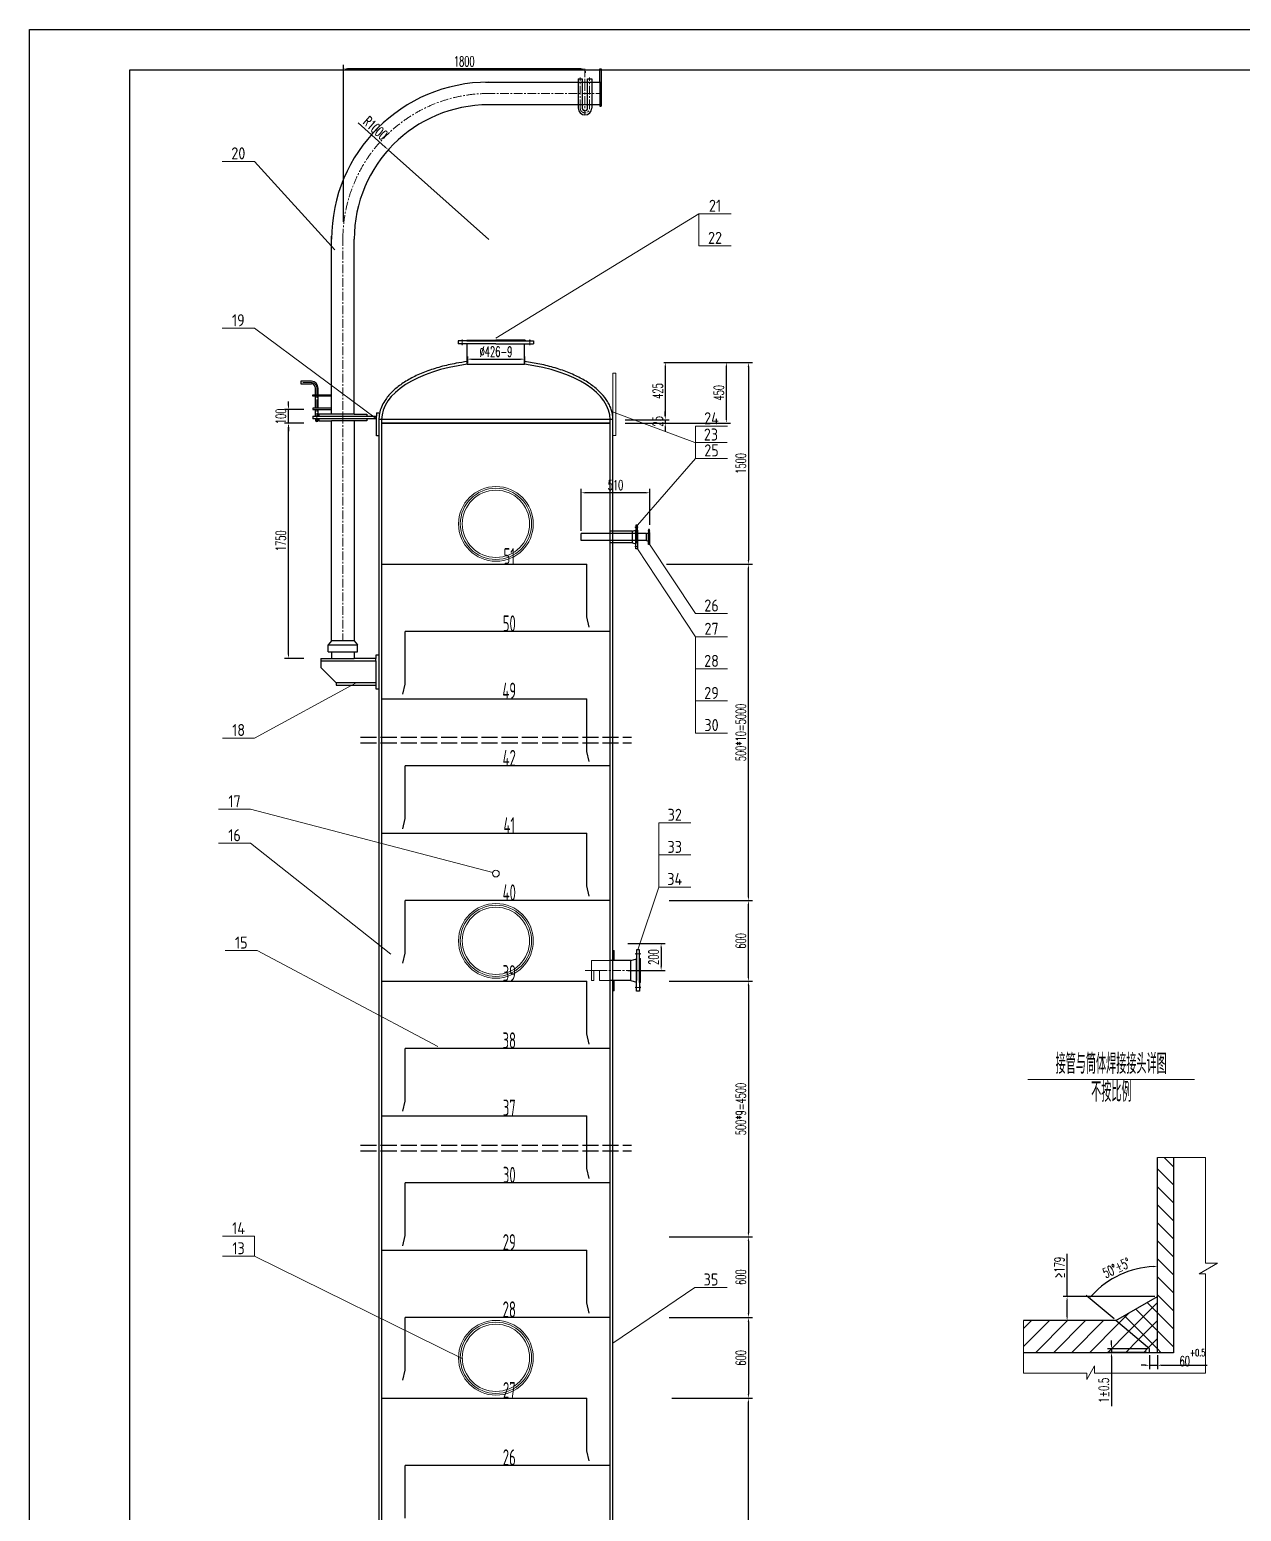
# Model space of a CAD drawing. Header units: millimetres. Extents: x 726 to 18437, y 478 to 25554.
# Drawn here: x 726 to 9737, y 14538 to 25554 of the extents above; entities that cross this region are included whole.
import ezdxf

# ---------------------------------------------------------------- set-up
doc = ezdxf.new("R2010")
doc.units = ezdxf.units.MM
doc.linetypes.add('ACAD_ISO02W100', pattern=[15, 12, -3])
doc.linetypes.add('CENTERX2', pattern=[101.6, 63.5, -12.7, 12.7, -12.7])
for name, color, linetype, lineweight in [('HNU-中心线', 2, 'CENTERX2', 15), ('HNU-主结构线', 1, 'Continuous', 30), ('HNU-剖面线', 4, 'Continuous', 15), ('HNU-尺寸标注', 6, 'Continuous', 15), ('HNU-指引线', 7, 'Continuous', 15), ('HNU-文字标注', 5, 'Continuous', 15), ('HNU-文本', 4, 'Continuous', 15), ('HNU-焊缝', 240, 'Continuous', 15), ('HNU-细实线', 110, 'Continuous', 15), ('HNU-附件', 7, 'Continuous', 30), ('排气', 4, 'Continuous', 25)]:
    doc.layers.add(name, color=color, linetype=linetype, lineweight=lineweight)
doc.layers.add('图层2', color=1, linetype='Continuous')
doc.styles.add('dm', font='romans.shx', dxfattribs={"width": 0.6})
doc.styles.add('HNU-文字', font='gbenor.shx', dxfattribs={"width": 0.7, "height": 5, "bigfont": 'gbcbig.shx'})
doc.styles.add('HNU-标注字母及数字', font='gbenor.shx', dxfattribs={"height": 3, "bigfont": 'gbcbig.shx'})
doc.styles.add('HNU-标注尺寸', font='gbenor.shx', dxfattribs={"width": 0.67, "bigfont": 'gbcbig.shx'})
doc.dimstyles.new('md', dxfattribs={"dimscale": 30, "dimtxt": 2.5, "dimasz": 1, "dimexe": 1, "dimexo": 0.625, "dimtad": 1, "dimdec": 0, "dimtxsty": 'dm', "dimcen": 2.5, "dimclrd": 7, "dimclre": 7, "dimclrt": 7, "dimadec": 0, "dimazin": 0, "dimtfac": 1, "dimtdec": 0, "dimtix": 1, "dimtmove": 0, "dimatfit": 3, "dimldrblk": 'ARCHTICK', "dimfxl": 1, "dimarcsym": 0})

# ---------------------------------------------------------------- blocks, each defined once
blk = doc.blocks.new('*D2')
at = {"layer": 'Defpoints', "color": 0, "transparency": 16777216}
for p in [(5424, 23079), (5136, 22654), (5453, 22654)]:
    blk.add_point(p, dxfattribs=at)
at = {"layer": '图层2', "color": 7, "lineweight": -2, "transparency": 16777216}
for p, q in [((5443, 23079), (5483, 23079)), ((5453, 23049), (5453, 22684)), ((5155, 22654), (5483, 22654))]:
    blk.add_line(p, q, dxfattribs=at)
at = {"layer": '图层2', "color": 7, "transparency": 16777216}
for points in [[(5448, 23049), (5458, 23049), (5453, 23079)], [(5448, 22684), (5458, 22684), (5453, 22654)]]:
    blk.add_solid(points, dxfattribs=at)
at = {"layer": '图层2', "color": 7, "transparency": 16777216, "insert": (5397, 22867), "char_height": 75, "attachment_point": 5, "rotation": 90, "style": 'dm'}
blk.add_mtext('425', dxfattribs=at)
blk = doc.blocks.new('_ArchTick')
at = {"color": 0, "linetype": 'ByBlock', "const_width": 0.15}
blk.add_lwpolyline([(-0.5, -0.5), (0.5, 0.5)], dxfattribs=at)
blk = doc.blocks.new('*D3')
at = {"layer": 'Defpoints', "color": 0, "transparency": 16777216}
for p in [(5136, 22654), (5136, 22629), (5453, 22629)]:
    blk.add_point(p, dxfattribs=at)
at = {"layer": '图层2', "color": 7, "lineweight": -2, "transparency": 16777216}
for p, q in [((5453, 22684), (5453, 22714)), ((5155, 22654), (5483, 22654)), ((5155, 22629), (5483, 22629)), ((5453, 22654), (5453, 22629)), ((5453, 22599), (5453, 22569))]:
    blk.add_line(p, q, dxfattribs=at)
at = {"layer": '图层2', "color": 7, "transparency": 16777216}
for points in [[(5448, 22684), (5458, 22684), (5453, 22654)], [(5448, 22599), (5458, 22599), (5453, 22629)]]:
    blk.add_solid(points, dxfattribs=at)
at = {"layer": '图层2', "color": 7, "transparency": 16777216, "insert": (5397, 22642), "char_height": 75, "attachment_point": 5, "rotation": 90, "style": 'dm'}
blk.add_mtext('25', dxfattribs=at)
blk = doc.blocks.new('*D4')
at = {"layer": 'Defpoints', "color": 0, "transparency": 16777216}
for p in [(5426, 23079), (5907, 23079), (5426, 22629)]:
    blk.add_point(p, dxfattribs=at)
at = {"layer": '图层2', "color": 7, "lineweight": -2, "transparency": 16777216}
for p, q in [((5444, 23079), (5937, 23079)), ((5907, 22659), (5907, 23049)), ((5444, 22629), (5937, 22629))]:
    blk.add_line(p, q, dxfattribs=at)
at = {"layer": '图层2', "color": 7, "transparency": 16777216}
for points in [[(5902, 23049), (5912, 23049), (5907, 23079)], [(5902, 22659), (5912, 22659), (5907, 22629)]]:
    blk.add_solid(points, dxfattribs=at)
at = {"layer": '图层2', "color": 7, "transparency": 16777216, "insert": (5851, 22854), "char_height": 75, "attachment_point": 5, "rotation": 90, "style": 'dm'}
blk.add_mtext('450', dxfattribs=at)
blk = doc.blocks.new('*D5')
at = {"layer": 'Defpoints', "color": 0, "transparency": 16777216}
for p in [(5444, 23079), (5444, 21579), (6071, 21579)]:
    blk.add_point(p, dxfattribs=at)
at = {"layer": '图层2', "color": 7, "lineweight": -2, "transparency": 16777216}
for p, q in [((5463, 23079), (6101, 23079)), ((6071, 23049), (6071, 21609)), ((5463, 21579), (6101, 21579))]:
    blk.add_line(p, q, dxfattribs=at)
at = {"layer": '图层2', "color": 7, "transparency": 16777216}
for points in [[(6066, 23049), (6076, 23049), (6071, 23079)], [(6066, 21609), (6076, 21609), (6071, 21579)]]:
    blk.add_solid(points, dxfattribs=at)
at = {"layer": '图层2', "color": 7, "transparency": 16777216, "insert": (6015, 22329), "char_height": 75, "attachment_point": 5, "rotation": 90, "style": 'dm'}
blk.add_mtext('1500', dxfattribs=at)
blk = doc.blocks.new('*D6')
at = {"layer": 'Defpoints', "color": 0, "transparency": 16777216}
for p in [(5682, 18479), (5463, 16579), (6071, 16579)]:
    blk.add_point(p, dxfattribs=at)
at = {"layer": '图层2', "color": 7, "lineweight": -2, "transparency": 16777216}
for p, q in [((5701, 18479), (6101, 18479)), ((6071, 18449), (6071, 16609)), ((5482, 16579), (6101, 16579))]:
    blk.add_line(p, q, dxfattribs=at)
at = {"layer": '图层2', "color": 7, "transparency": 16777216}
for points in [[(6066, 18449), (6076, 18449), (6071, 18479)], [(6066, 16609), (6076, 16609), (6071, 16579)]]:
    blk.add_solid(points, dxfattribs=at)
at = {"layer": '图层2', "color": 7, "transparency": 16777216, "insert": (6015, 17529), "char_height": 75, "attachment_point": 5, "rotation": 90, "style": 'dm'}
blk.add_mtext('500*9=4500', dxfattribs=at)
blk = doc.blocks.new('*D7')
at = {"layer": 'Defpoints', "color": 0, "transparency": 16777216}
for p in [(5463, 16579), (5463, 15979), (6071, 15979)]:
    blk.add_point(p, dxfattribs=at)
at = {"layer": '图层2', "color": 7, "lineweight": -2, "transparency": 16777216}
for p, q in [((5482, 16579), (6101, 16579)), ((6071, 16549), (6071, 16009)), ((5482, 15979), (6101, 15979))]:
    blk.add_line(p, q, dxfattribs=at)
at = {"layer": '图层2', "color": 7, "transparency": 16777216}
for points in [[(6066, 16549), (6076, 16549), (6071, 16579)], [(6066, 16009), (6076, 16009), (6071, 15979)]]:
    blk.add_solid(points, dxfattribs=at)
at = {"layer": '图层2', "color": 7, "transparency": 16777216, "insert": (6015, 16279), "char_height": 75, "attachment_point": 5, "rotation": 90, "style": 'dm'}
blk.add_mtext('600', dxfattribs=at)
blk = doc.blocks.new('*D27')
at = {"layer": 'Defpoints', "color": 0, "transparency": 16777216}
for p in [(3981, 23142), (4407, 23142), (4407, 23104)]:
    blk.add_point(p, dxfattribs=at)
at = {"layer": 'HNU-尺寸标注', "color": 7, "lineweight": -2, "transparency": 16777216}
for p, q in [((3981, 23123), (3981, 23074)), ((4011, 23104), (4377, 23104)), ((4407, 23123), (4407, 23074))]:
    blk.add_line(p, q, dxfattribs=at)
at = {"layer": 'HNU-尺寸标注', "color": 7, "transparency": 16777216}
for points in [[(4011, 23109), (4011, 23099), (3981, 23104)], [(4377, 23109), (4377, 23099), (4407, 23104)]]:
    blk.add_solid(points, dxfattribs=at)
at = {"layer": 'HNU-尺寸标注', "color": 7, "transparency": 16777216, "insert": (4194, 23160), "char_height": 75, "attachment_point": 5, "style": 'dm'}
blk.add_mtext('%%C426-9', dxfattribs=at)
blk = doc.blocks.new('*D28')
at = {"layer": 'Defpoints', "color": 0, "transparency": 16777216}
for p in [(3061, 25262), (4856, 25263), (3061, 24106)]:
    blk.add_point(p, dxfattribs=at)
at = {"layer": 'HNU-尺寸标注', "color": 7, "lineweight": -2, "transparency": 16777216}
for p, q in [((3061, 24125), (3061, 25292)), ((4826, 25262), (3091, 25262)), ((4856, 25245), (4856, 25232))]:
    blk.add_line(p, q, dxfattribs=at)
at = {"layer": 'HNU-尺寸标注', "color": 7, "transparency": 16777216}
for points in [[(3091, 25267), (3091, 25257), (3061, 25262)], [(4826, 25267), (4826, 25257), (4856, 25262)]]:
    blk.add_solid(points, dxfattribs=at)
at = {"layer": 'HNU-尺寸标注', "color": 7, "transparency": 16777216, "insert": (3958, 25318), "char_height": 75, "attachment_point": 5, "style": 'dm'}
blk.add_mtext('1800', dxfattribs=at)
blk = doc.blocks.new('*D12')
at = {"layer": 'Defpoints', "color": 0, "transparency": 16777216}
for p in [(2651, 22629), (2784, 22629), (2784, 20879)]:
    blk.add_point(p, dxfattribs=at)
at = {"layer": 'HNU-尺寸标注', "color": 7, "lineweight": -2, "transparency": 16777216}
for p, q in [((2766, 22629), (2621, 22629)), ((2651, 20909), (2651, 22599)), ((2766, 20879), (2621, 20879))]:
    blk.add_line(p, q, dxfattribs=at)
at = {"layer": 'HNU-尺寸标注', "color": 7, "transparency": 16777216}
for points in [[(2646, 22599), (2656, 22599), (2651, 22629)], [(2646, 20909), (2656, 20909), (2651, 20879)]]:
    blk.add_solid(points, dxfattribs=at)
at = {"layer": 'HNU-尺寸标注', "color": 7, "transparency": 16777216, "insert": (2594, 21754), "char_height": 75, "attachment_point": 5, "rotation": 90, "style": 'dm'}
blk.add_mtext('1750', dxfattribs=at)
blk = doc.blocks.new('*D13')
at = {"layer": 'Defpoints', "color": 0, "transparency": 16777216}
for p in [(2651, 22729), (2784, 22729), (2784, 22629)]:
    blk.add_point(p, dxfattribs=at)
at = {"layer": 'HNU-尺寸标注', "color": 7, "lineweight": -2, "transparency": 16777216}
for p, q in [((2766, 22729), (2621, 22729)), ((2651, 22759), (2651, 22789)), ((2651, 22629), (2651, 22729)), ((2766, 22629), (2621, 22629)), ((2651, 22599), (2651, 22569))]:
    blk.add_line(p, q, dxfattribs=at)
at = {"layer": 'HNU-尺寸标注', "color": 7, "transparency": 16777216}
for points in [[(2646, 22759), (2656, 22759), (2651, 22729)], [(2646, 22599), (2656, 22599), (2651, 22629)]]:
    blk.add_solid(points, dxfattribs=at)
at = {"layer": 'HNU-尺寸标注', "color": 7, "transparency": 16777216, "insert": (2594, 22679), "char_height": 75, "attachment_point": 5, "rotation": 90, "style": 'dm'}
blk.add_mtext('100', dxfattribs=at)
blk = doc.blocks.new('*D14')
at = {"layer": 'Defpoints', "color": 0, "transparency": 16777216}
for p in [(3393, 24661), (4140, 23995)]:
    blk.add_point(p, dxfattribs=at)
at = {"layer": 'HNU-尺寸标注', "color": 7, "lineweight": -2, "transparency": 16777216}
for p, q in [((3170, 24860), (3371, 24681)), ((4140, 23995), (3393, 24661))]:
    blk.add_line(p, q, dxfattribs=at)
at = {"layer": 'HNU-尺寸标注', "color": 7, "transparency": 16777216}
blk.add_solid([(3374, 24684), (3367, 24677), (3393, 24661)], dxfattribs=at)
at = {"layer": 'HNU-尺寸标注', "color": 7, "transparency": 16777216, "insert": (3297, 24822), "char_height": 75, "attachment_point": 5, "rotation": 318.2806, "style": 'dm'}
blk.add_mtext('R1000', dxfattribs=at)
blk = doc.blocks.new('*D29')
at = {"layer": 'Defpoints', "color": 0, "transparency": 16777216}
for p in [(4828, 22111), (5338, 21854), (4828, 21809)]:
    blk.add_point(p, dxfattribs=at)
at = {"layer": 'HNU-尺寸标注', "color": 7, "lineweight": -2, "transparency": 16777216}
for p, q in [((4828, 21828), (4828, 22141)), ((5308, 22111), (4858, 22111)), ((5338, 21873), (5338, 22141))]:
    blk.add_line(p, q, dxfattribs=at)
at = {"layer": 'HNU-尺寸标注', "color": 7, "transparency": 16777216}
for points in [[(4858, 22116), (4858, 22106), (4828, 22111)], [(5308, 22116), (5308, 22106), (5338, 22111)]]:
    blk.add_solid(points, dxfattribs=at)
at = {"layer": 'HNU-尺寸标注', "color": 7, "transparency": 16777216, "insert": (5083, 22168), "char_height": 75, "attachment_point": 5, "style": 'dm'}
blk.add_mtext('510', dxfattribs=at)
blk = doc.blocks.new('*D15')
at = {"layer": 'Defpoints', "color": 0, "transparency": 16777216}
for p in [(5155, 18759), (5155, 18559), (5422, 18559)]:
    blk.add_point(p, dxfattribs=at)
at = {"layer": 'HNU-尺寸标注', "color": 7, "lineweight": -2, "transparency": 16777216}
for p, q in [((5174, 18759), (5452, 18759)), ((5422, 18729), (5422, 18589)), ((5174, 18559), (5452, 18559))]:
    blk.add_line(p, q, dxfattribs=at)
at = {"layer": 'HNU-尺寸标注', "color": 7, "transparency": 16777216}
for points in [[(5417, 18729), (5427, 18729), (5422, 18759)], [(5417, 18589), (5427, 18589), (5422, 18559)]]:
    blk.add_solid(points, dxfattribs=at)
at = {"layer": 'HNU-尺寸标注', "color": 7, "transparency": 16777216, "insert": (5366, 18659), "char_height": 75, "attachment_point": 5, "rotation": 90, "style": 'dm'}
blk.add_mtext('200', dxfattribs=at)
blk = doc.blocks.new('*D20')
at = {"layer": 'Defpoints', "color": 0, "transparency": 16777216}
for p in [(5501, 15379), (6071, 15379), (5482, 12879)]:
    blk.add_point(p, dxfattribs=at)
at = {"layer": '图层2', "color": 7, "lineweight": -2, "transparency": 16777216}
for p, q in [((5519, 15379), (6101, 15379)), ((6071, 12909), (6071, 15349)), ((5501, 12879), (6101, 12879))]:
    blk.add_line(p, q, dxfattribs=at)
at = {"layer": '图层2', "color": 7, "transparency": 16777216}
for points in [[(6066, 15349), (6076, 15349), (6071, 15379)], [(6066, 12909), (6076, 12909), (6071, 12879)]]:
    blk.add_solid(points, dxfattribs=at)
at = {"layer": '图层2', "color": 7, "transparency": 16777216, "insert": (6015, 14129), "char_height": 75, "attachment_point": 5, "rotation": 90, "style": 'dm'}
blk.add_mtext('500*10=5000', dxfattribs=at)
blk = doc.blocks.new('*D21')
at = {"layer": 'Defpoints', "color": 0, "transparency": 16777216}
for p in [(5482, 15979), (5482, 15379), (6071, 15379)]:
    blk.add_point(p, dxfattribs=at)
at = {"layer": '图层2', "color": 7, "lineweight": -2, "transparency": 16777216}
for p, q in [((5501, 15979), (6101, 15979)), ((6071, 15949), (6071, 15409)), ((5501, 15379), (6101, 15379))]:
    blk.add_line(p, q, dxfattribs=at)
at = {"layer": '图层2', "color": 7, "transparency": 16777216}
for points in [[(6066, 15949), (6076, 15949), (6071, 15979)], [(6066, 15409), (6076, 15409), (6071, 15379)]]:
    blk.add_solid(points, dxfattribs=at)
at = {"layer": '图层2', "color": 7, "transparency": 16777216, "insert": (6015, 15679), "char_height": 75, "attachment_point": 5, "rotation": 90, "style": 'dm'}
blk.add_mtext('600', dxfattribs=at)
blk = doc.blocks.new('*D22')
at = {"layer": 'Defpoints', "color": 0, "transparency": 16777216}
for p in [(5463, 19079), (6071, 19079), (5463, 18479)]:
    blk.add_point(p, dxfattribs=at)
at = {"layer": '图层2', "color": 7, "lineweight": -2, "transparency": 16777216}
for p, q in [((5482, 19079), (6101, 19079)), ((6071, 18509), (6071, 19049)), ((5482, 18479), (6101, 18479))]:
    blk.add_line(p, q, dxfattribs=at)
at = {"layer": '图层2', "color": 7, "transparency": 16777216}
for points in [[(6066, 19049), (6076, 19049), (6071, 19079)], [(6066, 18509), (6076, 18509), (6071, 18479)]]:
    blk.add_solid(points, dxfattribs=at)
at = {"layer": '图层2', "color": 7, "transparency": 16777216, "insert": (6015, 18779), "char_height": 75, "attachment_point": 5, "rotation": 90, "style": 'dm'}
blk.add_mtext('600', dxfattribs=at)
blk = doc.blocks.new('*D23')
at = {"layer": 'Defpoints', "color": 0, "transparency": 16777216}
for p in [(5463, 21579), (6071, 21579), (5682, 19079)]:
    blk.add_point(p, dxfattribs=at)
at = {"layer": '图层2', "color": 7, "lineweight": -2, "transparency": 16777216}
for p, q in [((5482, 21579), (6101, 21579)), ((6071, 19109), (6071, 21549)), ((5701, 19079), (6101, 19079))]:
    blk.add_line(p, q, dxfattribs=at)
at = {"layer": '图层2', "color": 7, "transparency": 16777216}
for points in [[(6066, 21549), (6076, 21549), (6071, 21579)], [(6066, 19109), (6076, 19109), (6071, 19079)]]:
    blk.add_solid(points, dxfattribs=at)
at = {"layer": '图层2', "color": 7, "transparency": 16777216, "insert": (6015, 20329), "char_height": 75, "attachment_point": 5, "rotation": 90, "style": 'dm'}
blk.add_mtext('500*10=5000', dxfattribs=at)
blk = doc.blocks.new('*D62')
at = {"layer": 'Defpoints', "color": 0, "transparency": 16777216}
for p in [(9053, 15718), (9113, 15718), (9113, 15624)]:
    blk.add_point(p, dxfattribs=at)
at = {"layer": 'HNU-尺寸标注', "color": 7, "lineweight": -2, "transparency": 16777216}
for p, q in [((9053, 15699), (9053, 15594)), ((9113, 15699), (9113, 15594)), ((9023, 15624), (8993, 15624)), ((9053, 15624), (9113, 15624)), ((9143, 15624), (9482, 15624))]:
    blk.add_line(p, q, dxfattribs=at)
at = {"layer": 'HNU-尺寸标注', "color": 7, "transparency": 16777216}
for points in [[(9023, 15629), (9023, 15619), (9053, 15624)], [(9143, 15629), (9143, 15619), (9113, 15624)]]:
    blk.add_solid(points, dxfattribs=at)
at = {"layer": 'HNU-尺寸标注', "color": 7, "transparency": 16777216, "insert": (9373, 15680), "char_height": 75, "attachment_point": 5, "style": 'dm'}
blk.add_mtext('60{\\H0.7x;\\S+0.5^ ;}', dxfattribs=at)
blk = doc.blocks.new('*D63')
at = {"layer": 'Defpoints', "color": 0, "transparency": 16777216}
for p in [(8771, 15718), (9053, 15747), (9053, 15718)]:
    blk.add_point(p, dxfattribs=at)
at = {"layer": 'HNU-尺寸标注', "color": 7, "lineweight": -2, "transparency": 16777216}
for p, q in [((8771, 15777), (8771, 15807)), ((9034, 15747), (8741, 15747)), ((9034, 15718), (8741, 15718)), ((8771, 15747), (8771, 15718)), ((8771, 15688), (8771, 15321))]:
    blk.add_line(p, q, dxfattribs=at)
at = {"layer": 'HNU-尺寸标注', "color": 7, "transparency": 16777216}
for points in [[(8766, 15777), (8776, 15777), (8771, 15747)], [(8766, 15688), (8776, 15688), (8771, 15718)]]:
    blk.add_solid(points, dxfattribs=at)
at = {"layer": 'HNU-尺寸标注', "color": 7, "transparency": 16777216, "insert": (8714, 15438), "char_height": 75, "attachment_point": 5, "rotation": 90, "style": 'dm'}
blk.add_mtext('1{\\W0.7;±}0.5', dxfattribs=at)
blk = doc.blocks.new('*D64')
at = {"layer": 'Defpoints', "color": 0, "transparency": 16777216}
for p in [(9113, 17168), (8923, 16331), (8804, 15956), (9053, 15747), (9113, 15718)]:
    blk.add_point(p, dxfattribs=at)
at = {"layer": 'HNU-尺寸标注', "color": 7, "lineweight": -2, "transparency": 16777216}
blk.add_line((8790, 15968), (8583, 16142), dxfattribs=at)
blk.add_arc((9113, 15697), 661, 92.599, 137.401, dxfattribs=at)
at = {"layer": 'HNU-尺寸标注', "color": 7, "transparency": 16777216}
for points in [[(9083, 16363), (9083, 16353), (9113, 16359)], [(8630, 16142), (8622, 16148), (8606, 16122)]]:
    blk.add_solid(points, dxfattribs=at)
at = {"layer": 'HNU-尺寸标注', "color": 7, "transparency": 16777216, "insert": (8809, 16348), "char_height": 75, "attachment_point": 5, "rotation": 25, "style": 'dm'}
blk.add_mtext('50%%D{\\W0.7;±}5%%D', dxfattribs=at)
blk = doc.blocks.new('*D65')
at = {"layer": 'Defpoints', "color": 0, "transparency": 16777216}
for p in [(9113, 16135), (8441, 15956), (8804, 15956)]:
    blk.add_point(p, dxfattribs=at)
at = {"layer": 'HNU-尺寸标注', "color": 7, "lineweight": -2, "transparency": 16777216}
for p, q in [((8441, 16135), (8441, 16453)), ((9094, 16135), (8411, 16135)), ((8441, 15986), (8441, 16105)), ((8786, 15956), (8411, 15956))]:
    blk.add_line(p, q, dxfattribs=at)
at = {"layer": 'HNU-尺寸标注', "color": 7, "transparency": 16777216}
for points in [[(8436, 16105), (8446, 16105), (8441, 16135)], [(8436, 15986), (8446, 15986), (8441, 15956)]]:
    blk.add_solid(points, dxfattribs=at)
at = {"layer": 'HNU-尺寸标注', "color": 7, "transparency": 16777216, "insert": (8384, 16335), "char_height": 75, "attachment_point": 5, "rotation": 90, "style": 'dm'}
blk.add_mtext(' ≥179', dxfattribs=at)

msp = doc.modelspace()

# ---------------------------------------------------------------- hatches: boundary and pattern name
at = {"layer": 'HNU-剖面线'}
h = msp.add_hatch(dxfattribs=at)
h.set_pattern_fill('ANSI31', color=256, scale=29.816514, angle=90, style=0)
h.set_pattern_definition([(135, (-367462.7, -382977.3), (-66.939983, -66.939983), [])])
h.paths.add_polyline_path([(9231.9, 17168.5), (9112.6, 17168.5), (9112.6, 15717.6), (9231.9, 15717.6)])
h = msp.add_hatch(dxfattribs=at)
h.set_pattern_fill('ANSI31', color=256, scale=29.816514, style=0)
h.set_pattern_definition([(45, (-367462.7, -382977.3), (-66.939983, 66.939983), [])])
h.paths.add_polyline_path([(9053, 15717.6), (9053, 15747.4), (8804.3, 15956.1), (8116.2, 15956.1), (8116.2, 15717.6)])
at = {"layer": 'HNU-焊缝'}
h = msp.add_hatch(dxfattribs=at)
h.set_pattern_fill('ANSI37', color=256, scale=29.816514, style=0)
h.set_pattern_definition([(45, (-367462.7, -382977.3), (-66.939983, 66.939983), []), (135, (-367462.7, -382977.3), (-66.939983, -66.939983), [])])
h.paths.add_polyline_path([(9112.6, 16135), (8804.3, 15956.1), (9053, 15747.4), (9053, 15717.6), (9112.6, 15717.6)])

# ---------------------------------------------------------------- linework, layer by layer
msp.add_lwpolyline([(725.9, 25554.1), (18436.9, 25554.1), (18436.9, 478.4), (725.9, 478.4)], close=True)
at = {"linetype": 'ACAD_ISO02W100', "ltscale": 10}
for points in [[(3186.2, 20293.6), (5200.9, 20293.6)], [(3186.2, 20251.7), (5200.9, 20251.7)], [(3186.2, 17259.9), (5200.9, 17259.9)], [(3186.2, 17218), (5200.9, 17218)]]:
    msp.add_lwpolyline(points, dxfattribs=at)
at = {"layer": 'HNU-中心线'}
for p, q in [((4855.6, 25263.3), (4855.6, 24923.2)), ((4820.6, 24970.3), (4820.6, 25198.3)), ((4855.6, 25163.3), (4855.6, 25188.3)), ((4890.6, 24970.3), (4890.6, 25198.3)), ((4124.4, 25079.3), (4975.6, 25079.3)), ((3055.6, 24010.4), (3055.6, 21009.2)), ((3941.9, 23250.8), (3941.9, 23207.3)), ((4445.2, 23250.8), (4445.2, 23207.3)), ((2821.6, 22929.7), (2741.6, 22929.7)), ((2861.6, 22639.7), (2861.6, 22889.7)), ((5251.8, 21853.9), (5226.7, 21853.9)), ((5339.1, 21827), (5323.4, 21827)), ((5251.8, 21710.1), (5226.7, 21710.1)), ((5339.1, 21737.1), (5323.4, 21737.1)), ((5271.8, 18683.5), (5228.2, 18683.5)), ((5271.8, 18433.8), (5228.2, 18433.8))]:
    msp.add_line(p, q, dxfattribs=at)
msp.add_lwpolyline([(4856.5, 18558.6), (5398.4, 18558.6)], dxfattribs=at)
for centre, radius, start, end in [((4139.6, 23995.3), 1084.1, 90, 180), ((4855.6, 24970.3), 35, 180, 0), ((2821.6, 22889.7), 40, 0, 90)]:
    msp.add_arc(centre, radius, start, end, dxfattribs=at)
at = {"layer": 'HNU-主结构线'}
for p, q in [((1471.3, 25255.9), (18138.8, 25255.9)), ((1471.3, 776.6), (1471.3, 25255.9)), ((4965.6, 25263.3), (4975.6, 25263.3)), ((4965.6, 25163.3), (4965.6, 25263.3)), ((4975.6, 25263.3), (4975.6, 24985.3)), ((4115.7, 25163.3), (4975.6, 25163.3)), ((4805.6, 25188.3), (4835.6, 25188.3)), ((4805.6, 25188.3), (4805.6, 24970.3)), ((4835.6, 25188.3), (4835.6, 24970.3)), ((4875.6, 24970.3), (4875.6, 25188.3)), ((4875.6, 25188.3), (4905.6, 25188.3)), ((4905.6, 25188.3), (4905.6, 24970.3)), ((4965.6, 25163.3), (4965.6, 24995.3)), ((4975.6, 24995.3), (4139.6, 24995.3)), ((4965.6, 24995.3), (4965.6, 24985.3)), ((4965.6, 24985.3), (4975.6, 24985.3)), ((2971.6, 22695.2), (2971.6, 24019.1)), ((3139.6, 22695.2), (3139.6, 23995.3)), ((3977, 23246.6), (3977, 23239.6)), ((3977, 23246.6), (4193.5, 23246.6)), ((4410, 23246.6), (4193.5, 23246.6)), ((4410, 23246.6), (4410, 23239.6)), ((4193.5, 23239.6), (3913.8, 23239.6)), ((3913.8, 23239.6), (3913.8, 23218.5)), ((4193.5, 23218.5), (3913.8, 23218.5)), ((3977, 23239.6), (4193.5, 23239.6)), ((3980.5, 23065.9), (3980.5, 23218.5)), ((4193.5, 23239.6), (4473.3, 23239.6)), ((4410, 23239.6), (4193.5, 23239.6)), ((4193.5, 23218.5), (4473.3, 23218.5)), ((4406.5, 23065.9), (4406.5, 23218.5)), ((4473.3, 23239.6), (4473.3, 23218.5)), ((2821.6, 22939.7), (2741.6, 22939.7)), ((2741.6, 22939.7), (2741.6, 22919.7)), ((2741.6, 22919.7), (2821.6, 22919.7)), ((2831.6, 22829.7), (2831.6, 22839.7)), ((2831.6, 22839.7), (2871.6, 22839.7)), ((2971.6, 22829.7), (2831.6, 22829.7)), ((2851.6, 22839.7), (2851.6, 22889.7)), ((2851.6, 22739.7), (2851.6, 22829.7)), ((2871.6, 22839.7), (2871.6, 22889.7)), ((2871.6, 22839.7), (2971.6, 22839.7)), ((2871.6, 22739.7), (2871.6, 22829.7)), ((2971.6, 22739.7), (2831.6, 22739.7)), ((2831.6, 22739.7), (2831.6, 22729.7)), ((2831.6, 22729.7), (2871.6, 22729.7)), ((2851.6, 22679.2), (2851.6, 22729.7)), ((2871.6, 22729.7), (2971.6, 22729.7)), ((2871.6, 22679.2), (2871.6, 22729.7)), ((3139.6, 22695.2), (2876.6, 22695.2)), ((2876.6, 22695.2), (2876.6, 22679.2)), ((3139.6, 22695.2), (3234.6, 22695.2)), ((3234.6, 22695.2), (3234.6, 22679.2)), ((3305.6, 22704.2), (3305.6, 22679.2)), ((3305.6, 22704.2), (3323.6, 22704.2)), ((2831.6, 22679.2), (3305.6, 22679.2)), ((2831.6, 22679.2), (2831.6, 22661.2)), ((3305.6, 22661.2), (2831.6, 22661.2)), ((2851.6, 22661.2), (2851.6, 22649.7)), ((2871.6, 22649.7), (2871.6, 22661.2)), ((2876.6, 22661.2), (2876.6, 22645.2)), ((2876.6, 22645.2), (2971.6, 22645.2)), ((2971.6, 21009.2), (2971.6, 22645.2)), ((3234.6, 22645.2), (2971.6, 22645.2)), ((3139.6, 22645.2), (3139.6, 21009.2)), ((3234.6, 22661.2), (3234.6, 22645.2)), ((3305.6, 22534.2), (3305.6, 22679.2)), ((3323.6, 22534.2), (3305.6, 22534.2)), ((3323.6, 22374.2), (3323.6, 22204.2)), ((5208.9, 21825.2), (5043.5, 21825.2)), ((5208.9, 21825.2), (5233.2, 21831.7)), ((5208.9, 21738.8), (5208.9, 21825.2)), ((5245.3, 21870.1), (5233.2, 21870.1)), ((5233.2, 21870.1), (5233.2, 21765.2)), ((5233.2, 21774.8), (5233.2, 21831.7)), ((5245.3, 21765.2), (5245.3, 21870.1)), ((5245.3, 21730.3), (5245.3, 21833.7)), ((5245.3, 21833.7), (5249.4, 21833.7)), ((5249.4, 21730.3), (5249.4, 21833.7)), ((5312.3, 21809), (5327.4, 21813.1)), ((5335, 21837.1), (5327.4, 21837.1)), ((5327.4, 21837.1), (5327.4, 21771.5)), ((5327.4, 21777.5), (5327.4, 21813.1)), ((5335, 21771.5), (5335, 21837.1)), ((5335, 21749.7), (5335, 21814.3)), ((5335, 21814.3), (5337.5, 21814.3)), ((5337.5, 21749.7), (5337.5, 21814.3)), ((5312.3, 21809), (4827.5, 21809)), ((4827.5, 21755), (4827.5, 21809)), ((5312.3, 21755), (4827.5, 21755)), ((5208.9, 21738.8), (5043.5, 21738.8)), ((5208.9, 21738.8), (5233.2, 21732.3)), ((5233.2, 21693.9), (5233.2, 21774.8)), ((5233.2, 21774.8), (5233.2, 21738.8)), ((5245.3, 21774.8), (5245.3, 21693.9)), ((5249.4, 21730.3), (5245.3, 21730.3)), ((5312.3, 21755), (5312.3, 21809)), ((5312.3, 21755), (5327.4, 21751)), ((5327.4, 21727), (5327.4, 21777.5)), ((5327.4, 21777.5), (5327.4, 21755)), ((5335, 21727), (5327.4, 21727)), ((5335, 21777.5), (5335, 21727)), ((5337.5, 21749.7), (5335, 21749.7)), ((5245.3, 21693.9), (5233.2, 21693.9)), ((2971.6, 21009.2), (2946.6, 20979.2)), ((2946.6, 20929.2), (2946.6, 20979.2)), ((2946.6, 20979.2), (3164.6, 20979.2)), ((3139.6, 21009.2), (2971.6, 21009.2)), ((3139.6, 21009.2), (3164.6, 20979.2)), ((3164.6, 20929.2), (3164.6, 20979.2)), ((2891.6, 20879.2), (2891.6, 20861.2)), ((2891.6, 20879.2), (2971.6, 20879.2)), ((2891.6, 20861.2), (2891.6, 20811.2)), ((2891.6, 20861.2), (3301.6, 20861.2)), ((2946.6, 20929.2), (3164.6, 20929.2)), ((2971.6, 20929.2), (2971.6, 20879.2)), ((2971.6, 20879.2), (3139.6, 20879.2)), ((3139.6, 20929.2), (3139.6, 20879.2)), ((3301.6, 20879.2), (3139.6, 20879.2)), ((3323.6, 20904.2), (3301.6, 20904.2)), ((3301.6, 20904.2), (3301.6, 20879.2)), ((3301.6, 20861.2), (3301.6, 20879.2)), ((3301.6, 20861.2), (3301.6, 20697.2)), ((3005.6, 20697.2), (2891.6, 20811.2)), ((3301.6, 20697.2), (3005.6, 20697.2)), ((3005.6, 20697.2), (3005.6, 20679.2)), ((3005.6, 20679.2), (3301.6, 20679.2)), ((3301.6, 20697.2), (3301.6, 20679.2)), ((3301.6, 20679.2), (3301.6, 20654.2)), ((3301.6, 20654.2), (3323.6, 20654.2)), ((5197.3, 18633.6), (5043.5, 18633.6)), ((5197.3, 18633.6), (5239.5, 18644.9)), ((5197.3, 18483.6), (5197.3, 18633.6)), ((5260.5, 18711.6), (5239.5, 18711.6)), ((5239.5, 18711.6), (5239.5, 18529.4)), ((5239.5, 18546.1), (5239.5, 18644.9)), ((5260.5, 18529.4), (5260.5, 18711.6)), ((5260.5, 18468.9), (5260.5, 18648.4)), ((5260.5, 18648.4), (5267.5, 18648.4)), ((5267.5, 18468.9), (5267.5, 18648.4)), ((5239.5, 18405.7), (5239.5, 18546.1)), ((5239.5, 18546.1), (5239.5, 18483.6)), ((5260.5, 18546.1), (5260.5, 18405.7)), ((5197.3, 18483.6), (5043.5, 18483.6)), ((5197.3, 18483.6), (5239.5, 18472.4)), ((5260.5, 18405.7), (5239.5, 18405.7)), ((5267.5, 18468.9), (5260.5, 18468.9)), ((9112.6, 15717.6), (9112.6, 17168.5)), ((9231.9, 17168.5), (9231.9, 15717.6)), ((8804.3, 15956.1), (9112.6, 16135)), ((8804.3, 15956.1), (8116.2, 15956.1)), ((9053, 15747.4), (8804.3, 15956.1)), ((9231.9, 15717.6), (8116.2, 15717.6)), ((9053, 15717.6), (9053, 15747.4))]:
    msp.add_line(p, q, dxfattribs=at)
for centre, radius, start, end in [((4139.6, 23995.3), 1168.2, 90, 180), ((4139.6, 23995.3), 1000, 90, 180), ((4855.6, 24970.3), 50, 180, 0), ((4855.6, 24970.3), 20, 180, 0), ((2821.6, 22889.7), 50, 0, 90), ((2821.6, 22889.7), 30, 0, 90), ((2861.6, 22649.7), 10, 180, 0)]:
    msp.add_arc(centre, radius, start, end, dxfattribs=at)
at = {"layer": 'HNU-尺寸标注'}
for points in [[(5063.5, 22537.8), (5086.1, 22537.8), (5086.1, 22999.2), (5063.5, 22999.2)], [(5073.5, 18708.6), (5067.5, 18708.6), (5067.5, 18633.6), (5073.5, 18633.6)], [(5073.5, 18408.6), (5067.5, 18408.6), (5067.5, 18483.6), (5073.5, 18483.6)]]:
    msp.add_lwpolyline(points, close=True, dxfattribs=at)
for points in [[(5043.5, 18558.6), (5043.5, 18633.6), (4903.6, 18633.6), (4903.6, 18558.6)], [(4921.7, 18483.6), (4903.6, 18483.6), (4903.6, 18633.6), (5043.5, 18633.6), (5043.5, 18483.6), (4963.4, 18483.6)], [(4921.7, 18558.6), (4963.4, 18558.6)], [(4963.4, 18483.6), (4963.4, 18558.6), (4921.7, 18558.6), (4921.7, 18483.6)]]:
    msp.add_lwpolyline(points, dxfattribs=at)
for centre, radius in [((4193.5, 21879.5), 277.8), ((4193.5, 21879.5), 264.8), ((4193.5, 21879.5), 250), ((4193.5, 19279.5), 25), ((4193.5, 18779.5), 277.8), ((4193.5, 18779.5), 264.8), ((4193.5, 18779.5), 250), ((4193.5, 15679.5), 277.8), ((4193.5, 15679.5), 264.8), ((4193.5, 15679.5), 250)]:
    msp.add_circle(centre, radius, dxfattribs=at)
at = {"layer": 'HNU-指引线'}
for p, q in [((2397.2, 24574.8), (2158.6, 24574.8)), ((2996.8, 23917.9), (2397.2, 24574.8)), ((4193.5, 23260.2), (5703.5, 24184.9)), ((5703.5, 24184.9), (5942.1, 24184.9)), ((5703.5, 24184.9), (5703.5, 23946.3)), ((5703.5, 23946.3), (5942.1, 23946.3)), ((2397.2, 23333.8), (2158.6, 23333.8)), ((3305.6, 22661.2), (2397.2, 23333.8)), ((5060.6, 22712.5), (5673.5, 22484.1)), ((5677.5, 22605.2), (5916.1, 22605.2)), ((5677.5, 22605.2), (5677.5, 22366.7)), ((5673.5, 22484.1), (5912.1, 22484.1)), ((5245.3, 21870.1), (5677.5, 22366.7)), ((5677.5, 22366.7), (5916.1, 22366.7)), ((5331.2, 21737.1), (5677.5, 21213)), ((5245.3, 21693.9), (5677.5, 21039.9)), ((5677.5, 21213), (5916.1, 21213)), ((5677.5, 21039.9), (5916.1, 21039.9)), ((5677.5, 21039.9), (5677.5, 20801.3)), ((5677.5, 20801.3), (5916.1, 20801.3)), ((5677.5, 20801.3), (5677.6, 20562.8)), ((3153.6, 20697.2), (2399.1, 20287.3)), ((5677.5, 20562.8), (5916.1, 20562.8)), ((5677.6, 20562.8), (5677.6, 20324.3)), ((2399.1, 20287.3), (2160.6, 20287.3)), ((5677.6, 20324.3), (5916.1, 20324.3)), ((2369.1, 19757.9), (2130.6, 19757.9)), ((4170.3, 19288.6), (2369.1, 19757.9)), ((5404.3, 19656.9), (5642.8, 19656.9)), ((5404.3, 19656.9), (5404.3, 19418.3)), ((2369.1, 19505), (2130.6, 19505)), ((3412.4, 18679.5), (2369.1, 19505)), ((5404.3, 19418.3), (5642.8, 19418.3)), ((5404.3, 19418.3), (5404.3, 19179.8)), ((5250, 18711.6), (5404.3, 19179.8)), ((5404.3, 19179.8), (5642.8, 19179.8)), ((2419.1, 18707.1), (2180.5, 18707.1)), ((3761.8, 17995.1), (2419.1, 18707.1)), ((2399, 16583.4), (2160.5, 16583.4)), ((2399, 16434.3), (2399, 16583.4)), ((2399, 16434.3), (2160.5, 16434.3)), ((3947.9, 15672), (2399, 16434.3)), ((5063.5, 15789.2), (5673.5, 16201.9)), ((5673.5, 16201.9), (5912.1, 16201.9))]:
    msp.add_line(p, q, dxfattribs=at)
at = {"layer": 'HNU-文字标注'}
msp.add_line((9388.8, 17748.8), (8148.5, 17748.8), dxfattribs=at)
at = {"layer": 'HNU-细实线'}
for p, q in [((9112.6, 17168.5), (9470.4, 17168.5)), ((9470.4, 17168.5), (9470.4, 16383.1)), ((9559.9, 16383.1), (9423.6, 16304.4)), ((9423.6, 16304.4), (9470.4, 16304.4)), ((9470.4, 16383.1), (9559.9, 16383.1)), ((9470.4, 16304.4), (9470.4, 15564.8)), ((8116.2, 15564.8), (8116.2, 15956.1)), ((8586.7, 15564.8), (8116.2, 15564.8)), ((8645.2, 15619.1), (8586.7, 15517.7)), ((8586.7, 15517.7), (8586.7, 15564.8)), ((8645.2, 15564.8), (8645.2, 15619.1)), ((9470.4, 15564.8), (8645.2, 15564.8))]:
    msp.add_line(p, q, dxfattribs=at)
at = {"layer": 'HNU-附件'}
for p, q in [((3943.9, 23247.2), (3939.9, 23243.2)), ((3943.9, 23243.2), (3939.9, 23247.2)), ((4443.2, 23247.2), (4447.1, 23243.2)), ((4443.2, 23243.2), (4447.1, 23247.2)), ((3943.9, 23214.9), (3939.9, 23210.9)), ((3943.9, 23210.9), (3939.9, 23214.9)), ((4443.2, 23214.9), (4447.1, 23210.9)), ((4443.2, 23210.9), (4447.1, 23214.9)), ((5231.1, 21855.1), (5228.8, 21852.8)), ((5228.8, 21855.1), (5231.1, 21852.8)), ((5249.7, 21855.1), (5247.4, 21852.8)), ((5247.4, 21855.1), (5249.7, 21852.8)), ((5326.1, 21827.7), (5324.7, 21826.2)), ((5324.7, 21827.7), (5326.1, 21826.2)), ((5337.7, 21827.7), (5336.3, 21826.2)), ((5336.3, 21827.7), (5337.7, 21826.2)), ((5231.1, 21711.2), (5228.8, 21709)), ((5228.8, 21711.2), (5231.1, 21709)), ((5249.7, 21711.2), (5247.4, 21709)), ((5247.4, 21711.2), (5249.7, 21709)), ((5326.1, 21737.8), (5324.7, 21736.3)), ((5324.7, 21737.8), (5326.1, 21736.3)), ((5337.7, 21737.8), (5336.3, 21736.3)), ((5336.3, 21737.8), (5337.7, 21736.3)), ((3343.5, 21579.5), (4868.4, 21579.5)), ((4868.4, 21187.9), (4868.4, 21579.5)), ((4886.7, 21112.5), (4868.4, 21187.9)), ((5043.5, 21079.5), (3518.7, 21079.5)), ((3518.7, 20687.9), (3518.7, 21079.5)), ((3500.3, 20612.5), (3518.7, 20687.9)), ((3343.5, 20579.5), (4868.4, 20579.5)), ((4868.4, 20187.9), (4868.4, 20579.5)), ((4886.7, 20112.5), (4868.4, 20187.9)), ((5043.5, 20079.5), (3518.7, 20079.5)), ((3518.7, 19687.9), (3518.7, 20079.5)), ((3500.3, 19612.5), (3518.7, 19687.9)), ((3343.5, 19579.5), (4868.4, 19579.5)), ((4868.4, 19187.9), (4868.4, 19579.5)), ((4886.7, 19112.5), (4868.4, 19187.9)), ((5043.5, 19079.5), (3518.7, 19079.5)), ((3518.7, 18687.9), (3518.7, 19079.5)), ((3500.3, 18612.5), (3518.7, 18687.9)), ((5235.8, 18685.5), (5231.8, 18681.5)), ((5231.8, 18685.5), (5235.8, 18681.5)), ((5268.1, 18685.5), (5264.1, 18681.5)), ((5264.1, 18685.5), (5268.1, 18681.5)), ((3343.5, 18479.5), (4868.4, 18479.5)), ((4868.4, 18087.9), (4868.4, 18479.5)), ((5235.8, 18435.8), (5231.8, 18431.8)), ((5231.8, 18435.8), (5235.8, 18431.8)), ((5268.1, 18435.8), (5264.1, 18431.8)), ((5264.1, 18435.8), (5268.1, 18431.8)), ((4886.7, 18012.5), (4868.4, 18087.9)), ((5043.5, 17979.5), (3518.7, 17979.5)), ((3518.7, 17587.9), (3518.7, 17979.5)), ((3500.3, 17512.5), (3518.7, 17587.9)), ((3343.5, 17479.5), (4868.4, 17479.5)), ((4868.4, 17087.9), (4868.4, 17479.5)), ((4886.7, 17012.5), (4868.4, 17087.9)), ((5043.5, 16979.5), (3518.7, 16979.5)), ((3518.7, 16587.9), (3518.7, 16979.5)), ((3500.3, 16512.5), (3518.7, 16587.9)), ((3343.5, 16479.5), (4868.4, 16479.5)), ((4868.4, 16087.9), (4868.4, 16479.5)), ((4886.7, 16012.5), (4868.4, 16087.9)), ((5043.5, 15979.5), (3518.7, 15979.5)), ((3518.7, 15587.9), (3518.7, 15979.5)), ((3500.3, 15512.5), (3518.7, 15587.9)), ((3343.5, 15379.5), (4868.4, 15379.5)), ((4868.4, 14987.9), (4868.4, 15379.5)), ((4886.7, 14912.5), (4868.4, 14987.9)), ((5043.5, 14879.5), (3518.7, 14879.5)), ((3518.7, 14487.9), (3518.7, 14879.5))]:
    msp.add_line(p, q, dxfattribs=at)
at = {"layer": '图层2'}
for points in [[(5063.5, 4829.5), (5063.5, 22654.5), (3323.5, 22654.5), (3323.5, 4829.5)], [(5043.5, 4829.5), (5043.5, 22629.5), (3343.5, 22629.5), (3343.5, 4829.5)]]:
    msp.add_lwpolyline(points, dxfattribs=at)
msp.add_lwpolyline([(3343.5, 22629.5), (5043.5, 22629.5), (5043.5, 22654.5), (3343.5, 22654.5)], close=True, dxfattribs=at)
for start_param, end_param in [(4.9656739, 6.2831853), (3.1415927, 4.4591041)]:
    msp.add_ellipse((4193.5, 22654.5), major_axis=(-850, 0), ratio=0.5, start_param=start_param, end_param=end_param, dxfattribs=at)
for points, knots in [([(3980.5, 23086.1), (3952.8, 23082.5), (3925.4, 23078.3), (3858.5, 23066.1), (3819.7, 23057.3), (3744.9, 23037), (3709, 23025.5), (3640.8, 22999.8), (3608.6, 22985.6), (3548.4, 22955), (3520.5, 22938.6), (3469.6, 22903.6), (3446.6, 22885.1), (3406, 22846.3), (3388.5, 22826), (3363.6, 22790.1), (3354.8, 22774.8), (3340.3, 22743.6), (3334.6, 22727.8), (3326.6, 22695.7), (3324.3, 22679.4), (3323.6, 22660.3), (3323.5, 22657.4), (3323.5, 22654.5)], [4.9625948, 4.9625948, 4.9625948, 4.9625948, 5.0624733, 5.0624733, 5.2103453, 5.2103453, 5.3582172, 5.3582172, 5.5060891, 5.5060891, 5.653961, 5.653961, 5.801833, 5.801833, 5.9497049, 5.9497049, 6.0546374, 6.0546374, 6.15957, 6.15957, 6.2645025, 6.2645025, 6.2831853, 6.2831853, 6.2831853, 6.2831853]), ([(5063.5, 22654.5), (5063.5, 22665.9), (5062.7, 22677.3), (5059.4, 22700), (5056.8, 22711.3), (5050.2, 22733.7), (5046.1, 22744.8), (5036.3, 22766.7), (5030.6, 22777.5), (5011.1, 22809.5), (4995.1, 22830.2), (4957.5, 22869.9), (4935.9, 22889), (4887.7, 22925), (4861, 22942), (4803.2, 22973.8), (4772, 22988.6), (4705.8, 23015.6), (4670.8, 23027.9), (4597.6, 23049.7), (4559.5, 23059.2), (4483.2, 23074.9), (4445.2, 23081.2), (4406.5, 23086.1)], [3.1415927, 3.1415927, 3.1415927, 3.1415927, 3.215165, 3.215165, 3.2887374, 3.2887374, 3.3623098, 3.3623098, 3.4358821, 3.4358821, 3.5837541, 3.5837541, 3.731626, 3.731626, 3.8794979, 3.8794979, 4.0273699, 4.0273699, 4.1752418, 4.1752418, 4.3231137, 4.3231137, 4.4621835, 4.4621835, 4.4621835, 4.4621835])]:
    msp.add_open_spline(points, degree=3, knots=knots, dxfattribs=at)
at = {"layer": '排气'}
msp.add_lwpolyline([(3980.5, 23065.9), (4406.5, 23065.9)], dxfattribs=at)

# ---------------------------------------------------------------- texts
at = {"layer": 'HNU-文字标注', "attachment_point": 5, "style": 'HNU-文字'}
for s, insert, char_height, width in [('接管与筒体焊接接头详图', (8768.7, 17864.9), 149.083, 1224.007), ('不按比例', (8770, 17657.1), 149.08, 539.479)]:
    msp.add_mtext(s, dxfattribs=dict(at, insert=insert, char_height=char_height, width=width))
at = {"layer": 'HNU-文本', "char_height": 89.45, "width": 238.532, "attachment_point": 5, "style": 'HNU-标注字母及数字'}
for s, insert in [('20', (2277.9, 24634.4)), ('19', (2277.9, 23393.5)), ('18', (2279.9, 20347)), ('17', (2249.9, 19817.6)), ('16', (2249.9, 19564.6)), ('15', (2299.8, 18766.7)), ('14', (2279.7, 16643)), ('13', (2279.7, 16493.9))]:
    msp.add_mtext(s, dxfattribs=dict(at, insert=insert))
at = {"layer": 'HNU-文本', "width": 238.532, "attachment_point": 5}
for s, insert, char_height, rotation, style in [('21', (5822.8, 24244.5), 89.45, 359.99938, 'HNU-标注字母及数字'), ('22', (5822.8, 24006), 89.45, 359.99938, 'HNU-标注字母及数字'), ('24', (5796.8, 22664.8), 89.45, 359.99938, 'HNU-标注字母及数字'), ('23', (5792.8, 22543.7), 89.45, 359.99938, 'HNU-标注字母及数字'), ('25', (5796.8, 22426.3), 89.45, 359.99938, 'HNU-标注字母及数字'), ('51', (4292.8, 21639.1), 120, 359.99959, 'HNU-标注尺寸'), ('26', (5796.8, 21272.6), 89.45, 359.99938, 'HNU-标注字母及数字'), ('50', (4292.8, 21139.2), 120, 359.99959, 'HNU-标注尺寸'), ('27', (5796.8, 21099.5), 89.45, 359.99938, 'HNU-标注字母及数字'), ('28', (5796.8, 20861), 89.45, 359.99938, 'HNU-标注字母及数字'), ('49', (4292.8, 20639.1), 120, 359.99959, 'HNU-标注尺寸'), ('29', (5796.8, 20622.4), 89.45, 359.99938, 'HNU-标注字母及数字'), ('30', (5796.8, 20383.9), 89.45, 359.99938, 'HNU-标注字母及数字'), ('42', (4292.8, 20139.2), 120, 359.99959, 'HNU-标注尺寸'), ('32', (5523.5, 19716.5), 89.45, 359.99938, 'HNU-标注字母及数字'), ('41', (4292.8, 19639.1), 120, 359.99959, 'HNU-标注尺寸'), ('33', (5523.5, 19478), 89.45, 359.99938, 'HNU-标注字母及数字'), ('34', (5523.5, 19239.4), 89.45, 359.99938, 'HNU-标注字母及数字'), ('40', (4292.8, 19139.2), 120, 359.99959, 'HNU-标注尺寸'), ('39', (4292.8, 18539.1), 120, 359.99959, 'HNU-标注尺寸'), ('38', (4292.8, 18039.2), 120, 359.99959, 'HNU-标注尺寸'), ('37', (4292.8, 17539.1), 120, 359.99959, 'HNU-标注尺寸'), ('30', (4292.8, 17039.2), 120, 359.99959, 'HNU-标注尺寸'), ('29', (4292.8, 16539.1), 120, 359.99959, 'HNU-标注尺寸'), ('35', (5792.8, 16261.6), 89.45, 359.99938, 'HNU-标注字母及数字'), ('28', (4292.8, 16039.2), 120, 359.99959, 'HNU-标注尺寸'), ('27', (4292.8, 15439.1), 120, 359.99959, 'HNU-标注尺寸'), ('26', (4292.8, 14939.2), 120, 359.99959, 'HNU-标注尺寸')]:
    msp.add_mtext(s, dxfattribs=dict(at, insert=insert, char_height=char_height, rotation=rotation, style=style))

# ---------------------------------------------------------------- dimensions: what is measured, and where the dimension line sits
at = {"layer": 'HNU-尺寸标注'}
for base, p1, p2, text, picture, middle in [((3061.1, 25261.9), (4855.6, 25263.3), (3061.1, 24106.1), '1800', '*D28', (3958.3, 25318.2)), ((4406.5, 23103.7), (3980.5, 23142.2), (4406.5, 23142.2), '%%C<>-9', '*D27', (4193.5, 23159.9))]:
    dim = msp.add_linear_dim(base=base, p1=p1, p2=p2, text=text, dimstyle='md', override={"dimdec": 0}, dxfattribs=at)
    dim.commit()
    dim.dimension.update_dxf_attribs({"geometry": picture, "text_midpoint": middle})
dim = msp.add_radius_dim(center=(4139.6, 23995.3), mpoint=(3393.1, 24660.7), dimstyle='md', override={"dimdec": 0}, dxfattribs=at)
dim.commit()
dim.dimension.update_dxf_attribs({"geometry": '*D14', "text_midpoint": (3296.6, 24822.1)})
for base, p1, p2, picture, middle in [((2650.5, 22729.2), (2784.5, 22629.2), (2784.5, 22729.2), '*D13', (2594.3, 22679.2)), ((2650.5, 22629.2), (2784.5, 20879.2), (2784.5, 22629.2), '*D12', (2594.3, 21754.2)), ((5421.8, 18558.6), (5155.1, 18758.6), (5155.1, 18558.6), '*D15', (5365.6, 18658.6))]:
    dim = msp.add_linear_dim(base=base, p1=p1, p2=p2, angle=90, dimstyle='md', override={"dimdec": 0}, dxfattribs=at)
    dim.commit()
    dim.dimension.update_dxf_attribs({"geometry": picture, "text_midpoint": middle})
dim = msp.add_linear_dim(base=(4827.5, 22111.5), p1=(5337.5, 21854.4), p2=(4827.5, 21809), dimstyle='md', override={"dimdec": 0}, dxfattribs=at)
dim.commit()
dim.dimension.update_dxf_attribs({"geometry": '*D29', "text_midpoint": (5082.5, 22167.7)})
dim = msp.add_angular_dim_2l(base=(8922.9, 16331), line1=((9112.6, 15717.6), (9112.6, 17168.5)), line2=((9053, 15747.4), (8804.3, 15956.1)), text='50%%D{\\W0.7;±}5%%D', dimstyle='md', dxfattribs=at)
dim.commit()
dim.dimension.update_dxf_attribs({"geometry": '*D64', "text_midpoint": (8809.3, 16347.8)})
for base, p1, p2, text, picture, middle in [((8440.5, 15956.1), (9112.6, 16135), (8804.3, 15956.1), ' ≥<>', '*D65', (8440.5, 16334.9)), ((8770.6, 15717.6), (9053, 15747.4), (9053, 15717.6), '1{\\W0.7;±}0.5', '*D63', (8770.6, 15438))]:
    dim = msp.add_linear_dim(base=base, p1=p1, p2=p2, angle=90, text=text, dimstyle='md', dxfattribs=at)
    dim.commit()
    dim.dimension.update_dxf_attribs({"geometry": picture, "text_midpoint": middle, "dimtype": 160})
dim = msp.add_linear_dim(base=(9112.6, 15623.5), p1=(9053, 15717.6), p2=(9112.6, 15717.6), text='60{\\H0.7x;\\S+0.5^ ;}', dimstyle='md', dxfattribs=at)
dim.commit()
dim.dimension.update_dxf_attribs({"geometry": '*D62', "text_midpoint": (9372.9, 15623.5), "dimtype": 160})
at = {"layer": '图层2'}
for base, p1, p2, angle, picture, middle in [((5452.8, 22654.5), (5424.4, 23079.5), (5136, 22654.5), 90, '*D2', (5396.5, 22867)), ((5906.8, 23079.5), (5425.6, 22629.5), (5425.6, 23079.5), 90, '*D4', (5850.6, 22854.5)), ((6071.3, 21579.5), (5444.4, 23079.5), (5444.4, 21579.5), 90, '*D5', (6015, 22329.5)), ((5452.8, 22629.5), (5136, 22654.5), (5136, 22629.5), 90, '*D3', (5396.5, 22642)), ((6071.3, 19079.4), (5463.1, 18479.4), (5463.1, 19079.4), 270, '*D22', (6015, 18779.4)), ((6071.3, 15979.5), (5463.1, 16579.5), (5463.1, 15979.5), 90, '*D7', (6015, 16279.5)), ((6071.3, 15379.5), (5481.9, 15979.5), (5481.9, 15379.5), 90, '*D21', (6015, 15679.5))]:
    dim = msp.add_linear_dim(base=base, p1=p1, p2=p2, angle=angle, dimstyle='md', dxfattribs=at)
    dim.commit()
    dim.dimension.update_dxf_attribs({"geometry": picture, "text_midpoint": middle})
for base, p1, p2, angle, text, picture, middle in [((6071.3, 21579.5), (5682, 19079.4), (5463.1, 21579.5), 270, '500*10=5000', '*D23', (6015, 20329.5)), ((6071.3, 16579.5), (5682, 18479.4), (5463.1, 16579.5), 90, '500*9=4500', '*D6', (6015, 17529.5)), ((6071.3, 15379.5), (5481.9, 12879.5), (5500.6, 15379.5), 270, '500*10=5000', '*D20', (6015, 14129.5))]:
    dim = msp.add_linear_dim(base=base, p1=p1, p2=p2, angle=angle, text=text, dimstyle='md', dxfattribs=at)
    dim.commit()
    dim.dimension.update_dxf_attribs({"geometry": picture, "text_midpoint": middle})

doc.saveas('drawing.dxf')
